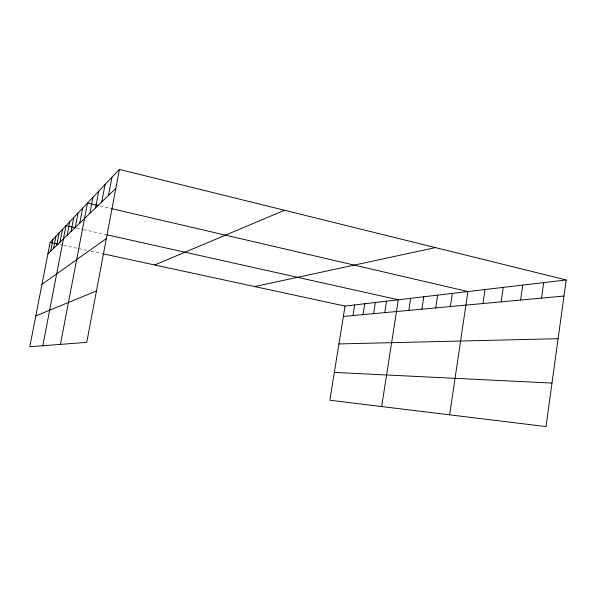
<?xml version="1.0" encoding="UTF-8"?>
<svg xmlns="http://www.w3.org/2000/svg" width="596" height="596" viewBox="0 0 596 596"><rect width="100%" height="100%" fill="white"/><g stroke="black" fill="none" stroke-linecap="round" stroke-linejoin="round"><path stroke-width="0.45" stroke-dasharray="2.98 2.23" d="M60.01 244.531L62.699 245.112M63.593 245.306L87.575 250.484M91.114 251.244L101.968 253.591M76.549 228.037L82.702 229.408M83.582 229.602L105.842 234.571M100.061 205.963L110.826 208.466"/><path stroke-width="0.89" d="M566.2 279.949L546.003 426.572L329.834 400.244L345.039 306.076L566.2 279.949L119.401 169.428L50.139 242.401L29.8 346.76L86.755 342.35L119.401 169.428M541.526 298.112L543.694 282.608M520.636 300.041L522.767 285.082M501.162 301.844L503.248 287.384M482.954 303.528L485.002 289.544M449.637 414.838L467.92 291.563L111.728 208.675M450.36 306.545L452.334 293.403M435.721 307.901L437.65 295.132M421.901 309.182L423.801 296.771M381.671 406.554L398.299 299.781L106.744 234.764M408.834 310.389L410.704 298.32M384.748 312.624L386.543 301.174M363.031 314.636L364.767 303.744M373.61 313.652L375.376 302.492M352.959 315.567L354.665 304.936M101.767 201.91L105.067 184.529M108.494 195.421L111.929 177.303M79.73 223.172L82.606 208.19M60.412 344.391L87.5 203.042L98.266 205.545M89.832 213.42L92.909 197.336M95.561 207.892L98.75 191.182M42.77 345.755L66 225.683L75.67 227.843M67.139 235.323L69.769 221.719M71.066 231.531L73.777 217.495M75.252 227.493L78.046 212.995M50.675 251.214L52.969 239.413M53.603 248.383L55.957 236.269M56.694 245.396L59.116 232.939M59.972 242.237L62.461 229.415M47.896 253.889L115.833 188.343M41.966 284.329L106.341 238.594M154.662 264.967L284.515 210.269M35.812 315.91L96.463 290.952M254.663 286.564L435.415 247.601M343.363 316.454L563.987 296.033M338.923 343.937L558.109 338.699M334.326 372.425L551.993 383.086M50.139 242.401L58.214 244.144M102.877 253.784L345.039 306.076"/></g></svg>
